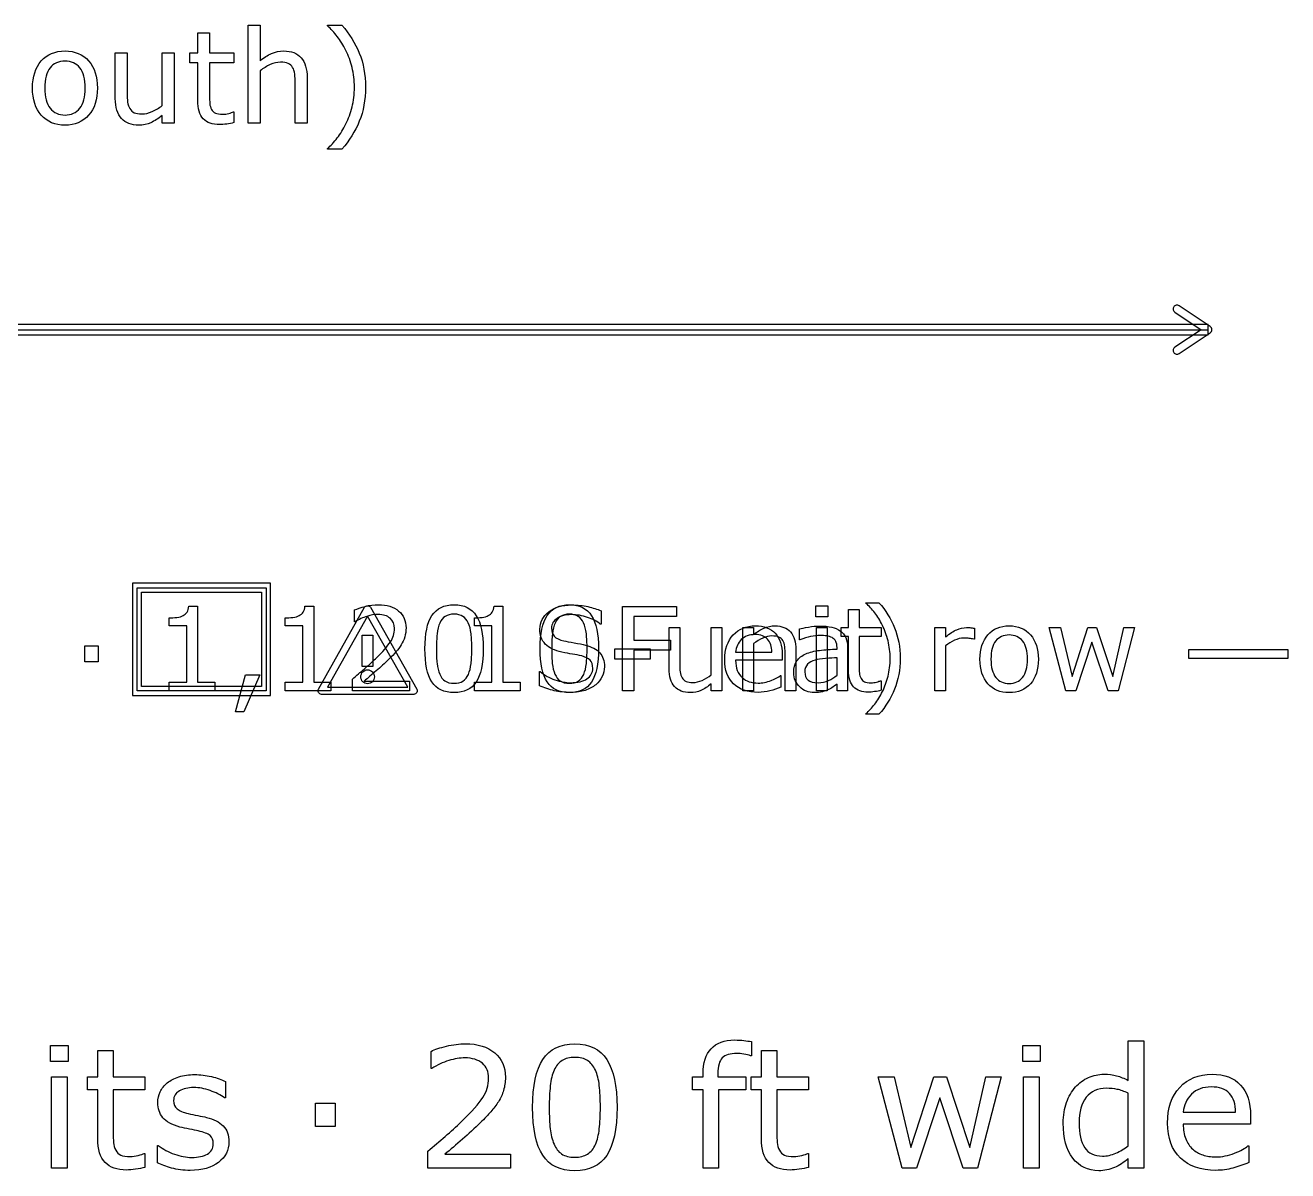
# Model space of a CAD drawing. Extents: x -13 to 750, y 12 to 2314.
# Drawn here: x 176.3 to 274.2, y 1170.7 to 1259.5 of the extents above; entities that cross this region are included whole.
import ezdxf

# ---------------------------------------------------------------- set-up
doc = ezdxf.new("R2010")
doc.units = 0
doc.layers.get('0').update_dxf_attribs({"linetype": 'CONTINUOUS'})

msp = doc.modelspace()

# ---------------------------------------------------------------- linework, layer by layer
at = {"color": 7}
for points in [[(194.53521, 1255.9618), (194.53521, 1251.89), (193.61724, 1251.89), (193.61724, 1259.4877), (194.53521, 1259.4877), (194.53521, 1256.7386)], [(199.75977, 1259.4385), (199.75977, 1259.4875), (200.87793, 1259.4875)], [(189.69629, 1253.6718), (189.69629, 1256.5722), (189.07617, 1256.5722), (189.07617, 1257.3437), (189.69629, 1257.3437), (189.69629, 1258.9111), (190.61426, 1258.9111), (190.61426, 1257.3437), (192.50879, 1257.3437), (192.50879, 1256.5722), (190.61426, 1256.5722), (190.61426, 1254.0869)], [(183.30957, 1253.8036), (183.30957, 1257.3436), (184.22754, 1257.3436), (184.22754, 1254.2381)], [(186.95219, 1253.2709), (186.95219, 1257.3432), (187.87016, 1257.3432), (187.87012, 1251.8895)], [(198.17778, 1255.43), (198.17773, 1251.8895)], [(198.17773, 1251.8895), (197.25977, 1251.8895), (197.25977, 1254.995)], [(202.69922, 1254.6828), (202.69922, 1254.6825)], [(187.87012, 1251.8895), (186.95215, 1251.8895), (186.95215, 1252.495)], [(192.45993, 1252.763), (192.50873, 1252.763), (192.50879, 1251.9385)], [(200.87793, 1249.8778), (199.75977, 1249.8778), (199.75977, 1249.9268)], [(265.43361, 1237.2396), (267.459, 1235.89), (265.43361, 1234.5404)], [(268.16602, 1236.14), (265.76562, 1237.7396)], [(44, 1235.89), (268, 1235.89)], [(265.76562, 1234.0404), (268.16602, 1235.64)], [(189.01028, 1214.4555), (189.69144, 1214.4555), (189.69144, 1208.5581), (191.02737, 1208.5581), (191.02737, 1207.89)], [(198.00589, 1214.4555), (198.68704, 1214.4555), (198.68704, 1208.5581), (200.02298, 1208.5581), (200.02298, 1207.89)], [(199.0659, 1208.035), (202.63426, 1214.3719)], [(203.09133, 1214.3719), (206.66848, 1208.035)], [(212.6626, 1214.4555), (213.34375, 1214.4555), (213.34375, 1208.5581), (214.67969, 1208.5581), (214.67969, 1207.89)], [(241.48978, 1214.684), (241.48978, 1214.728), (242.49612, 1214.728)], [(191.02737, 1207.89), (187.48538, 1207.89), (187.48538, 1208.558), (188.84769, 1208.558), (188.84769, 1212.9437), (187.48538, 1212.9437), (187.48538, 1213.5414)], [(200.02298, 1207.89), (196.48099, 1207.89), (196.48099, 1208.558), (197.84329, 1208.558), (197.84329, 1212.9437), (196.48099, 1212.9437), (196.48099, 1213.5414)], [(201.89505, 1213.2381), (201.85115, 1213.2381), (201.85115, 1214.161)], [(214.67969, 1207.89), (211.1377, 1207.89), (211.1377, 1208.558), (212.5, 1208.558), (212.5, 1212.9437), (211.1377, 1212.9437), (211.1377, 1213.5414)], [(220.95851, 1214.0951), (220.95851, 1213.0668), (220.89701, 1213.0668)], [(240.13725, 1209.4937), (240.13725, 1212.1041), (239.57914, 1212.1041), (239.57914, 1212.7984), (240.13725, 1212.7984), (240.13725, 1214.209), (240.96342, 1214.209), (240.96342, 1212.7984), (242.6685, 1212.7984), (242.6685, 1212.1041), (240.96342, 1212.1041), (240.96342, 1209.8672)], [(226.22412, 1209.6127), (226.22412, 1212.7987), (227.05029, 1212.7987), (227.05029, 1210.0038)], [(229.50248, 1209.1336), (229.50248, 1212.7986), (230.32865, 1212.7986), (230.32861, 1207.89)], [(232.78081, 1211.5547), (232.78081, 1207.89), (231.95464, 1207.89), (231.95464, 1212.7987), (232.78081, 1212.7987), (232.78081, 1212.2538)], [(236.37454, 1211.8539), (236.33064, 1211.8539), (236.33064, 1212.6932)], [(247.65634, 1211.3755), (247.65634, 1207.89), (246.83017, 1207.89), (246.83017, 1212.7987), (247.65634, 1212.7987), (247.65634, 1212.0736)], [(249.89316, 1212.7457), (249.89311, 1211.8979)], [(249.89311, 1211.8979), (249.84921, 1211.8979)], [(231.38235, 1210.8915), (234.19485, 1210.8915)], [(234.99901, 1210.7069), (234.99905, 1210.2587)], [(236.05908, 1207.89), (235.23291, 1207.89), (235.23291, 1210.6849)], [(236.05913, 1211.076), (236.05908, 1207.89)], [(239.24417, 1211.1335), (239.24417, 1211.2609)], [(239.24417, 1209.0985), (239.24417, 1210.4652)], [(240.06599, 1211.2208), (240.06595, 1207.89)], [(244.13528, 1210.4038), (244.13528, 1210.4037)], [(216.17728, 1208.2943), (216.17728, 1209.3841), (216.23878, 1209.3841)], [(234.99905, 1210.2587), (231.38235, 1210.2587)], [(206.11819, 1207.89), (201.68851, 1207.89), (201.68851, 1208.8085)], [(202.5982, 1208.6415), (206.11822, 1208.6415), (206.11819, 1207.89)], [(230.32861, 1207.89), (229.50244, 1207.89), (229.50244, 1208.4349)], [(234.85843, 1209.0897), (234.90233, 1209.0897), (234.90233, 1208.1888)], [(239.24417, 1209.0984), (239.24417, 1209.0985)], [(240.06595, 1207.89), (239.24417, 1207.89), (239.24417, 1208.4129)], [(242.62457, 1208.6763), (242.66857, 1208.6763), (242.6685, 1207.934)], [(206.43994, 1207.6175), (199.29443, 1207.6175)], [(242.49612, 1206.0795), (241.48978, 1206.0795), (241.48978, 1206.1235)], [(232.60983, 1180.7034), (232.60986, 1179.6117)], [(261.82175, 1177.6947), (261.82175, 1180.767), (263.01511, 1180.767), (263.01511, 1170.89)], [(181.95554, 1173.2065), (181.95554, 1176.977), (181.14938, 1176.977), (181.14938, 1177.9799), (181.95554, 1177.9799), (181.95554, 1180.0175), (183.1489, 1180.0175), (183.1489, 1177.9799), (185.61179, 1177.9799), (185.61179, 1176.977), (183.1489, 1176.977), (183.1489, 1173.746)], [(207.84131, 1178.6151), (207.77781, 1178.6151), (207.77781, 1179.9481)], [(232.60986, 1179.6117), (232.54636, 1179.6117)], [(233.39062, 1173.207), (233.39062, 1176.9775), (232.58447, 1176.9775), (232.58447, 1177.9804), (233.39062, 1177.9804), (233.39062, 1180.018), (234.58398, 1180.018), (234.58398, 1177.9804), (237.04687, 1177.9804), (237.04687, 1176.9775), (234.58398, 1176.9775), (234.58398, 1173.7465)], [(230.01364, 1178.221), (230.01364, 1177.9798), (232.1655, 1177.9798), (232.1655, 1176.9769), (230.05173, 1176.9769), (230.05173, 1170.89), (228.85837, 1170.89), (228.85837, 1176.9774), (228.05222, 1176.9774), (228.05222, 1177.9803), (228.85837, 1177.9803), (228.85837, 1178.2152)], [(191.83886, 1177.618), (191.83886, 1176.3421), (191.77536, 1176.3421)], [(261.82175, 1172.6356), (261.82175, 1176.7045)], [(266.07468, 1175.2254), (270.13718, 1175.2254)], [(271.2988, 1174.3114), (266.07468, 1174.3114)], [(271.29882, 1174.9588), (271.2988, 1174.3114)], [(186.57663, 1171.3148), (186.57663, 1172.6541), (186.64013, 1172.6541)], [(213.94141, 1170.89), (207.54297, 1170.89), (207.54297, 1172.2167)], [(261.82175, 1172.6351), (261.82175, 1172.6356)], [(271.09567, 1172.6229), (271.15917, 1172.6229), (271.15917, 1171.3216)], [(185.54832, 1172.0253), (185.61182, 1172.0253), (185.61179, 1170.953)], [(208.85691, 1171.9754), (213.94139, 1171.9754), (213.94141, 1170.89)], [(236.98341, 1172.0258), (237.04691, 1172.0258), (237.04687, 1170.9535)], [(263.01511, 1170.89), (261.82175, 1170.89), (261.82175, 1171.6327)]]:
    msp.add_lwpolyline(points, dxfattribs=at)
for points in [[(180.98047, 1254.6141)], [(181.92773, 1254.6141)], [(44, 1236.2904), (44, 1235.4896), (268, 1235.4896), (268, 1236.2904)], [(184.65039, 1216.2396), (184.65039, 1207.5404), (195.34961, 1207.5404), (195.34961, 1216.2396)], [(185, 1215.89), (195, 1215.89), (195, 1207.89), (185, 1207.89)], [(185.34961, 1215.5404), (194.65039, 1215.5404), (194.65039, 1208.2396), (185.34961, 1208.2396)], [(226.79886, 1213.66), (223.48978, 1213.66), (223.48978, 1211.8143), (226.33304, 1211.8143), (226.33304, 1211.0409), (223.48978, 1211.0409), (223.48978, 1207.89), (222.61966, 1207.89), (222.61966, 1214.4335), (226.79886, 1214.4335)], [(238.5376, 1213.6205), (237.60596, 1213.6205), (237.60596, 1214.4774), (238.5376, 1214.4774)], [(199.75146, 1208.18), (205.97412, 1208.18), (202.86279, 1213.6908)], [(238.4849, 1207.89), (237.65873, 1207.89), (237.65873, 1212.7987), (238.4849, 1212.7987)], [(262.30766, 1212.7988), (261.02885, 1207.8901), (260.2642, 1207.8901), (259.00297, 1211.6738), (257.75053, 1207.8901), (256.99027, 1207.8901), (255.69828, 1212.7988), (256.55961, 1212.7988), (257.46049, 1208.9975), (258.68656, 1212.7988), (259.36772, 1212.7988), (260.62455, 1208.9975), (261.47709, 1212.7988)], [(181.98782, 1210.1356), (180.93753, 1210.1356), (180.93753, 1211.3793), (181.98782, 1211.3793)], [(203.27148, 1209.7796), (202.4541, 1209.7796), (202.4541, 1212.2186), (203.27148, 1212.2186)], [(211.83108, 1211.1639)], [(220.76611, 1211.1639)], [(224.77393, 1210.3553), (222.03174, 1210.3553), (222.03174, 1211.1507), (224.77393, 1211.1507)], [(274.17729, 1210.4038), (266.52201, 1210.4038), (266.52201, 1211.1069), (274.17729, 1211.1069)], [(221.22221, 1209.7577)], [(254.00199, 1210.3422)], [(254.85453, 1210.3422)], [(194.51224, 1209.1424), (193.27298, 1206.264), (192.63138, 1206.264), (193.39603, 1209.1424)], [(203.39453, 1208.9798)], [(210.67531, 1209.1688)], [(219.61034, 1209.1688)], [(206.43994, 1207.6175)], [(179.64502, 1179.1673), (178.29932, 1179.1673), (178.29932, 1180.4051), (179.64502, 1180.4051)], [(254.979, 1179.1673), (253.6333, 1179.1673), (253.6333, 1180.4051), (254.979, 1180.4051)], [(179.56882, 1170.89), (178.37546, 1170.89), (178.37546, 1177.9803), (179.56882, 1177.9803)], [(251.97656, 1177.9803), (250.12939, 1170.89), (249.0249, 1170.89), (247.20312, 1176.3553), (245.39404, 1170.89), (244.2959, 1170.89), (242.42969, 1177.9803), (243.67383, 1177.9803), (244.9751, 1172.4896), (246.74609, 1177.9803), (247.72998, 1177.9803), (249.54541, 1172.4896), (250.77686, 1177.9803)], [(254.9028, 1170.89), (253.70944, 1170.89), (253.70944, 1177.9803), (254.9028, 1177.9803)], [(200.3447, 1174.1332), (198.82761, 1174.1332), (198.82761, 1175.9295), (200.3447, 1175.9295)], [(222.19336, 1175.619)], [(192.11813, 1172.9334)], [(220.52388, 1172.7372)]]:
    msp.add_lwpolyline(points, close=True, dxfattribs=at)
for points in [[(200.51172, 1258.6133), (200.274087, 1258.925833), (200.023437, 1259.2009), (199.75977, 1259.4385)], [(200.87793, 1259.4875), (201.454103, 1258.826633), (201.901693, 1258.1056), (202.2207, 1257.3244)], [(201.18066, 1257.5293), (200.975587, 1257.942767), (200.752607, 1258.3041), (200.51172, 1258.6133)], [(177.57227, 1256.7186), (178.027997, 1257.2362), (178.641603, 1257.495), (179.41309, 1257.495)], [(179.41309, 1257.495), (180.178063, 1257.495), (180.788413, 1257.2362), (181.24414, 1256.7186)], [(195.42388, 1257.2953), (195.729867, 1257.428767), (196.043993, 1257.4955), (196.36626, 1257.4955)], [(196.36626, 1257.4955), (196.955453, 1257.4955), (197.404673, 1257.318067), (197.71392, 1256.9632)], [(201.65918, 1256.2061), (201.53874, 1256.6879), (201.379233, 1257.128967), (201.18066, 1257.5293)], [(202.2207, 1257.3244), (202.539713, 1256.543133), (202.69922, 1255.6626), (202.69922, 1254.6828)], [(176.89355, 1254.6141), (176.89355, 1255.502767), (177.11979, 1256.204267), (177.57227, 1256.7186)], [(179.41309, 1256.704), (178.915043, 1256.704), (178.527673, 1256.531467), (178.25098, 1256.1864)], [(180.56543, 1256.1864), (180.288737, 1256.531467), (179.904623, 1256.704), (179.41309, 1256.704)], [(181.24414, 1256.7186), (181.699867, 1256.204267), (181.92773, 1255.502767), (181.92773, 1254.6141)], [(194.53521, 1256.7386), (194.821663, 1256.976267), (195.117887, 1257.161833), (195.42388, 1257.2953)], [(195.32134, 1256.4354), (195.0479, 1256.311733), (194.785857, 1256.153867), (194.53521, 1255.9618)], [(196.10747, 1256.6209), (195.856823, 1256.6209), (195.59478, 1256.559067), (195.32134, 1256.4354)], [(196.70317, 1256.5184), (196.550177, 1256.586733), (196.35161, 1256.6209), (196.10747, 1256.6209)], [(197.05474, 1256.2157), (196.97336, 1256.352367), (196.85617, 1256.453267), (196.70317, 1256.5184)], [(197.71392, 1256.9632), (198.02316, 1256.6084), (198.17778, 1256.097333), (198.17778, 1255.43)], [(178.25098, 1256.1864), (177.97754, 1255.8446), (177.84082, 1255.3205), (177.84082, 1254.6141)], [(180.98047, 1254.6141), (180.98047, 1255.3205), (180.842123, 1255.8446), (180.56543, 1256.1864)], [(197.21587, 1255.6981), (197.186603, 1255.919433), (197.132893, 1256.091967), (197.05474, 1256.2157)], [(197.25977, 1254.995), (197.25977, 1255.2456), (197.245137, 1255.479967), (197.21587, 1255.6981)], [(201.83984, 1254.6827), (201.83984, 1255.2165), (201.77962, 1255.7243), (201.65918, 1256.2061)], [(177.57227, 1252.5096), (177.11979, 1253.023933), (176.89355, 1253.725433), (176.89355, 1254.6141)], [(177.84082, 1254.6141), (177.84082, 1253.9305), (177.979167, 1253.4113), (178.25586, 1253.0565)], [(180.56055, 1253.0516), (180.840497, 1253.4032), (180.98047, 1253.924033), (180.98047, 1254.6141)], [(181.92773, 1254.6141), (181.92773, 1253.725433), (181.699867, 1253.023933), (181.24414, 1252.5096)], [(201.65918, 1253.1543), (201.77962, 1253.616567), (201.83984, 1254.126033), (201.83984, 1254.6827)], [(202.69922, 1254.6825), (202.69922, 1253.702633), (202.539713, 1252.8221), (202.2207, 1252.0409)], [(183.78809, 1252.2606), (183.469077, 1252.612133), (183.30957, 1253.126467), (183.30957, 1253.8036)], [(184.22754, 1254.2381), (184.22754, 1253.961433), (184.240573, 1253.7238), (184.26664, 1253.5252)], [(184.26664, 1253.5252), (184.292707, 1253.329933), (184.348047, 1253.1623), (184.43266, 1253.0223)], [(190.13086, 1252.2314), (189.841147, 1252.530867), (189.69629, 1253.011), (189.69629, 1253.6718)], [(190.61426, 1254.0869), (190.61426, 1253.800433), (190.62076, 1253.5758), (190.63376, 1253.413)], [(190.63376, 1253.413), (190.64676, 1253.253533), (190.692333, 1253.1038), (190.77048, 1252.9638)], [(179.41309, 1251.7381), (178.641603, 1251.7381), (178.027997, 1251.995267), (177.57227, 1252.5096)], [(178.25586, 1253.0565), (178.532553, 1252.7049), (178.918297, 1252.5291), (179.41309, 1252.5291)], [(179.41309, 1252.5291), (179.90137, 1252.5291), (180.283857, 1252.703267), (180.56055, 1253.0516)], [(181.24414, 1252.5096), (180.788413, 1251.995267), (180.178063, 1251.7381), (179.41309, 1251.7381)], [(184.43266, 1253.0223), (184.520547, 1252.8791), (184.634477, 1252.774933), (184.77445, 1252.7098)], [(184.77445, 1252.7098), (184.914423, 1252.644467), (185.117877, 1252.6118), (185.38481, 1252.6118)], [(185.38481, 1252.6118), (185.622437, 1252.6118), (185.881223, 1252.673633), (186.16117, 1252.7973)], [(186.95215, 1252.495), (186.642903, 1252.250867), (186.34668, 1252.063667), (186.06348, 1251.9334)], [(186.16117, 1252.7973), (186.444377, 1252.920967), (186.70805, 1253.078833), (186.95219, 1253.2709)], [(190.77048, 1252.9638), (190.842093, 1252.8336), (190.93975, 1252.737567), (191.06345, 1252.6757)], [(191.06345, 1252.6757), (191.190403, 1252.617033), (191.38246, 1252.5877), (191.63962, 1252.5877)], [(191.63962, 1252.5877), (191.78936, 1252.5877), (191.94561, 1252.6087), (192.10837, 1252.6507)], [(192.10837, 1252.6507), (192.27113, 1252.696033), (192.388317, 1252.733467), (192.45993, 1252.763)], [(201.18066, 1251.836), (201.382487, 1252.252667), (201.541993, 1252.6921), (201.65918, 1253.1543)], [(185.12598, 1251.7381), (184.55306, 1251.7381), (184.107097, 1251.912267), (183.78809, 1252.2606)], [(186.06348, 1251.9334), (185.780273, 1251.8032), (185.467773, 1251.7381), (185.12598, 1251.7381)], [(191.40039, 1251.7822), (190.84375, 1251.7822), (190.420573, 1251.931933), (190.13086, 1252.2314)], [(191.94238, 1251.8262), (191.74056, 1251.796867), (191.559897, 1251.7822), (191.40039, 1251.7822)], [(192.50879, 1251.9385), (192.336263, 1251.893167), (192.14746, 1251.855733), (191.94238, 1251.8262)], [(200.51172, 1250.752), (200.765627, 1251.074267), (200.988607, 1251.4356), (201.18066, 1251.836)], [(202.2207, 1252.0409), (201.901693, 1251.259633), (201.454103, 1250.5386), (200.87793, 1249.8778)], [(199.75977, 1249.9268), (200.010417, 1250.1514), (200.261067, 1250.426467), (200.51172, 1250.752)], [(265.54021, 1237.783799), (265.462185, 1237.768045), (265.39362, 1237.721927), (265.34961, 1237.6556)], [(265.76562, 1237.7396), (265.699322, 1237.783654), (265.618235, 1237.799554), (265.54021, 1237.783799)], [(265.34961, 1237.6556), (265.305559, 1237.589303), (265.289661, 1237.508218), (265.305416, 1237.430195)], [(265.305416, 1237.430195), (265.32117, 1237.352173), (265.367286, 1237.28361), (265.43361, 1237.2396)], [(268.300164, 1235.89), (268.300164, 1235.990546), (268.2498, 1236.084408), (268.16602, 1236.14)], [(268.16602, 1235.64), (268.2498, 1235.695592), (268.300164, 1235.789454), (268.300164, 1235.89)], [(265.305416, 1234.349805), (265.289661, 1234.271782), (265.305559, 1234.190697), (265.34961, 1234.1244)], [(265.43361, 1234.5404), (265.367286, 1234.49639), (265.32117, 1234.427827), (265.305416, 1234.349805)], [(265.34961, 1234.1244), (265.39362, 1234.058073), (265.462185, 1234.011955), (265.54021, 1233.996201)], [(265.54021, 1233.996201), (265.618235, 1233.980446), (265.699322, 1233.996346), (265.76562, 1234.0404)], [(188.87405, 1213.9985), (188.953157, 1214.112767), (188.998567, 1214.2651), (189.01028, 1214.4555)], [(197.86966, 1213.9985), (197.94876, 1214.112767), (197.99417, 1214.2651), (198.00589, 1214.4555)], [(201.85115, 1214.161), (202.059163, 1214.263533), (202.33602, 1214.357267), (202.68172, 1214.4422)], [(202.63426, 1214.3719), (202.657727, 1214.413233), (202.68996, 1214.4439), (202.73096, 1214.4639)], [(202.68172, 1214.4422), (203.030353, 1214.5272), (203.367267, 1214.5697), (203.69246, 1214.5697)], [(202.73096, 1214.4639), (202.77196, 1214.484567), (202.815903, 1214.4949), (202.86279, 1214.4949)], [(202.86279, 1214.4949), (202.909657, 1214.4949), (202.953603, 1214.484567), (202.99463, 1214.4639)], [(202.99463, 1214.4639), (203.03563, 1214.443233), (203.067863, 1214.412567), (203.09133, 1214.3719)], [(203.69246, 1214.5697), (204.36336, 1214.5697), (204.88924, 1214.4071), (205.2701, 1214.0819)], [(207.85403, 1213.7303), (208.220243, 1214.286967), (208.791533, 1214.5653), (209.5679, 1214.5653)], [(209.5679, 1214.5653), (210.35306, 1214.5653), (210.925813, 1214.282567), (211.28616, 1213.7171)], [(212.52637, 1213.9985), (212.60547, 1214.112767), (212.65088, 1214.2651), (212.6626, 1214.4555)], [(216.78906, 1213.7303), (217.155273, 1214.286967), (217.726563, 1214.5653), (218.50293, 1214.5653)], [(216.91114, 1214.0248), (217.374033, 1214.376333), (217.961437, 1214.5521), (218.67335, 1214.5521)], [(218.50293, 1214.5653), (219.288083, 1214.5653), (219.860837, 1214.282567), (220.22119, 1213.7171)], [(218.67335, 1214.5521), (219.13331, 1214.5521), (219.555183, 1214.508167), (219.93897, 1214.4203)], [(219.93897, 1214.4203), (220.322763, 1214.332367), (220.66261, 1214.223967), (220.95851, 1214.0951)], [(242.16653, 1213.9414), (241.952663, 1214.2226), (241.72708, 1214.470133), (241.48978, 1214.684)], [(242.49612, 1214.728), (243.01468, 1214.133267), (243.417513, 1213.484333), (243.70462, 1212.7812)], [(187.48538, 1213.5414), (187.669953, 1213.5414), (187.867707, 1213.556067), (188.07864, 1213.5854)], [(188.07864, 1213.5854), (188.28958, 1213.6174), (188.44925, 1213.6628), (188.55765, 1213.7216)], [(188.55765, 1213.7216), (188.692417, 1213.794867), (188.797883, 1213.887167), (188.87405, 1213.9985)], [(196.48099, 1213.5414), (196.665557, 1213.5414), (196.86331, 1213.556067), (197.07425, 1213.5854)], [(197.07425, 1213.5854), (197.285183, 1213.6174), (197.44485, 1213.6628), (197.55325, 1213.7216)], [(197.55325, 1213.7216), (197.688017, 1213.794867), (197.793487, 1213.887167), (197.86966, 1213.9985)], [(202.80472, 1213.6688), (202.494173, 1213.575067), (202.19095, 1213.4315), (201.89505, 1213.2381)], [(203.67044, 1213.8094), (203.40384, 1213.8094), (203.115267, 1213.762533), (202.80472, 1213.6688)], [(204.60648, 1213.5194), (204.38382, 1213.712733), (204.071807, 1213.8094), (203.67044, 1213.8094)], [(204.94485, 1212.724), (204.94485, 1213.0638), (204.83206, 1213.328933), (204.60648, 1213.5194)], [(205.2701, 1214.0819), (205.65096, 1213.759633), (205.84139, 1213.321633), (205.84139, 1212.7679)], [(207.30472, 1211.1551), (207.30472, 1212.318233), (207.487823, 1213.176633), (207.85403, 1213.7303)], [(208.88235, 1213.6688), (208.703643, 1213.554533), (208.561553, 1213.3817), (208.45608, 1213.1503)], [(209.5679, 1213.8402), (209.292513, 1213.8402), (209.063997, 1213.783067), (208.88235, 1213.6688)], [(210.24905, 1213.6688), (210.07327, 1213.783067), (209.84622, 1213.8402), (209.5679, 1213.8402)], [(210.67093, 1213.159), (210.56839, 1213.3846), (210.427763, 1213.554533), (210.24905, 1213.6688)], [(211.1377, 1213.5414), (211.322267, 1213.5414), (211.52002, 1213.556067), (211.73096, 1213.5854)], [(211.28616, 1213.7171), (211.64944, 1213.154633), (211.83108, 1212.303567), (211.83108, 1211.1639)], [(211.73096, 1213.5854), (211.941893, 1213.6174), (212.10156, 1213.6628), (212.20996, 1213.7216)], [(212.20996, 1213.7216), (212.344727, 1213.794867), (212.450197, 1213.887167), (212.52637, 1213.9985)], [(216.21681, 1212.68), (216.21681, 1213.227867), (216.448253, 1213.676133), (216.91114, 1214.0248)], [(216.23975, 1211.1551), (216.23975, 1212.318233), (216.422853, 1213.176633), (216.78906, 1213.7303)], [(217.54399, 1213.5106), (217.262737, 1213.317267), (217.12211, 1213.068233), (217.12211, 1212.7635)], [(217.81738, 1213.6688), (217.638673, 1213.554533), (217.496583, 1213.3817), (217.39111, 1213.1503)], [(218.66899, 1213.8006), (218.203163, 1213.8006), (217.828163, 1213.703933), (217.54399, 1213.5106)], [(218.50293, 1213.8402), (218.227537, 1213.8402), (217.99902, 1213.783067), (217.81738, 1213.6688)], [(219.18408, 1213.6688), (219.0083, 1213.783067), (218.78125, 1213.8402), (218.50293, 1213.8402)], [(219.91264, 1213.5897), (219.50834, 1213.7303), (219.09379, 1213.8006), (218.66899, 1213.8006)], [(219.60596, 1213.159), (219.50342, 1213.3846), (219.362793, 1213.554533), (219.18408, 1213.6688)], [(220.89701, 1213.0668), (220.64799, 1213.277733), (220.319867, 1213.452033), (219.91264, 1213.5897)], [(220.22119, 1213.7171), (220.58447, 1213.154633), (220.76611, 1212.303567), (220.76611, 1211.1639)], [(242.76858, 1212.9658), (242.584013, 1213.337867), (242.38333, 1213.663067), (242.16653, 1213.9414)], [(204.63284, 1211.6825), (204.840847, 1212.004767), (204.94485, 1212.351933), (204.94485, 1212.724)], [(205.84139, 1212.7679), (205.84139, 1212.5189), (205.809157, 1212.286), (205.74469, 1212.0692)], [(208.45608, 1213.1503), (208.356473, 1212.9335), (208.287627, 1212.650767), (208.24954, 1212.3021)], [(210.88187, 1212.3241), (210.846737, 1212.652233), (210.776423, 1212.930533), (210.67093, 1213.159)], [(210.93897, 1211.1639), (210.93897, 1211.609233), (210.919937, 1211.995967), (210.88187, 1212.3241)], [(216.63429, 1211.5155), (216.35597, 1211.8143), (216.21681, 1212.202467), (216.21681, 1212.68)], [(217.12211, 1212.7635), (217.12211, 1212.491033), (217.192423, 1212.277167), (217.33305, 1212.1219)], [(217.39111, 1213.1503), (217.291503, 1212.9335), (217.222657, 1212.650767), (217.18457, 1212.3021)], [(219.81689, 1212.3241), (219.781757, 1212.652233), (219.711447, 1212.930533), (219.60596, 1213.159)], [(219.87399, 1211.1639), (219.87399, 1211.609233), (219.854957, 1211.995967), (219.81689, 1212.3241)], [(231.19774, 1212.2274), (231.637193, 1212.699067), (232.214343, 1212.9349), (232.92919, 1212.9349)], [(232.78081, 1212.2538), (233.038623, 1212.467667), (233.305227, 1212.634633), (233.58062, 1212.7547)], [(232.92919, 1212.9349), (233.591297, 1212.9349), (234.101063, 1212.741533), (234.45849, 1212.3548)], [(233.58062, 1212.7547), (233.856007, 1212.874833), (234.13872, 1212.9349), (234.42876, 1212.9349)], [(234.42876, 1212.9349), (234.959033, 1212.9349), (235.36333, 1212.775233), (235.64165, 1212.4559)], [(234.45849, 1212.3548), (234.818837, 1211.968133), (234.99901, 1211.418833), (234.99901, 1210.7069)], [(235.64165, 1212.4559), (235.91997, 1212.136567), (236.05913, 1211.6766), (236.05913, 1211.076)], [(236.33064, 1212.6932), (236.491773, 1212.7372), (236.724683, 1212.785533), (237.02937, 1212.8382)], [(237.02937, 1212.8382), (237.334057, 1212.890867), (237.63435, 1212.9172), (237.93025, 1212.9172)], [(237.93025, 1212.9172), (238.27595, 1212.9172), (238.57624, 1212.887867), (238.83112, 1212.8292)], [(238.83112, 1212.8292), (239.088933, 1212.773867), (239.31159, 1212.677167), (239.49909, 1212.5391)], [(239.49909, 1212.5391), (239.683663, 1212.404367), (239.82429, 1212.230067), (239.92097, 1212.0162)], [(243.19925, 1211.7749), (243.09085, 1212.2085), (242.947293, 1212.605467), (242.76858, 1212.9658)], [(243.70462, 1212.7812), (243.991727, 1212.078067), (244.13528, 1211.2856), (244.13528, 1210.4038)], [(247.65634, 1212.0736), (247.984467, 1212.337267), (248.27304, 1212.5233), (248.52206, 1212.6317)], [(248.52206, 1212.6317), (248.774013, 1212.743033), (249.030363, 1212.7987), (249.29111, 1212.7987)], [(249.29111, 1212.7987), (249.434663, 1212.7987), (249.538667, 1212.794367), (249.60312, 1212.7857)], [(249.60312, 1212.7857), (249.667587, 1212.779033), (249.764267, 1212.7657), (249.89316, 1212.7457)], [(250.93461, 1212.2363), (251.344763, 1212.7021), (251.89701, 1212.935), (252.59135, 1212.935)], [(252.59135, 1212.935), (253.279823, 1212.935), (253.82914, 1212.7021), (254.2393, 1212.2363)], [(203.47708, 1210.3861), (204.03958, 1210.931033), (204.424833, 1211.363167), (204.63284, 1211.6825)], [(205.46783, 1211.4584), (205.353577, 1211.276733), (205.218813, 1211.098), (205.06354, 1210.9222)], [(205.74469, 1212.0692), (205.683157, 1211.855333), (205.59087, 1211.651733), (205.46783, 1211.4584)], [(208.24954, 1212.3021), (208.214407, 1211.9535), (208.19684, 1211.571167), (208.19684, 1211.1551)], [(217.92628, 1210.8871), (217.3462, 1211.0101), (216.915537, 1211.219567), (216.63429, 1211.5155)], [(217.18457, 1212.3021), (217.149437, 1211.9535), (217.13187, 1211.571167), (217.13187, 1211.1551)], [(217.33305, 1212.1219), (217.473677, 1211.966633), (217.721233, 1211.848), (218.07572, 1211.766)], [(218.07572, 1211.766), (218.26322, 1211.724667), (218.529823, 1211.674867), (218.87553, 1211.6166)], [(218.87553, 1211.6166), (219.22123, 1211.557933), (219.514197, 1211.497867), (219.75443, 1211.4364)], [(219.75443, 1211.4364), (220.240763, 1211.307467), (220.606977, 1211.112633), (220.85307, 1210.8519)], [(230.54296, 1210.3158), (230.54296, 1211.118533), (230.76122, 1211.755733), (231.19774, 1212.2274)], [(231.8262, 1211.8627), (231.56546, 1211.6019), (231.41751, 1211.278167), (231.38235, 1210.8915)], [(232.88528, 1212.2538), (232.4429, 1212.2538), (232.089873, 1212.123433), (231.8262, 1211.8627)], [(233.48833, 1211.981), (233.242237, 1211.869667), (233.006397, 1211.727567), (232.78081, 1211.5547)], [(233.86526, 1211.8978), (233.651393, 1212.135133), (233.324733, 1212.2538), (232.88528, 1212.2538)], [(234.19585, 1212.148), (233.970263, 1212.148), (233.734423, 1212.092333), (233.48833, 1211.981)], [(234.19485, 1210.8915), (234.192183, 1211.3251), (234.08232, 1211.660533), (233.86526, 1211.8978)], [(234.73198, 1212.056), (234.594287, 1212.117333), (234.415577, 1212.148), (234.19585, 1212.148)], [(235.04839, 1211.7836), (234.97515, 1211.9066), (234.86968, 1211.9974), (234.73198, 1212.056)], [(235.19341, 1211.3177), (235.16701, 1211.516967), (235.11867, 1211.672267), (235.04839, 1211.7836)], [(237.20071, 1212.1), (236.93411, 1212.044667), (236.65872, 1211.962633), (236.37454, 1211.8539)], [(237.92581, 1212.188), (237.709017, 1212.188), (237.467317, 1212.158667), (237.20071, 1212.1)], [(238.43997, 1212.153), (238.27591, 1212.176333), (238.104523, 1212.188), (237.92581, 1212.188)], [(238.86185, 1212.0168), (238.744663, 1212.084133), (238.604037, 1212.129533), (238.43997, 1212.153)], [(239.1431, 1211.7267), (239.078633, 1211.849767), (238.984883, 1211.946467), (238.86185, 1212.0168)], [(239.24417, 1211.2609), (239.24417, 1211.448433), (239.21048, 1211.6037), (239.1431, 1211.7267)], [(239.92097, 1212.0162), (240.01765, 1211.802333), (240.06599, 1211.5372), (240.06599, 1211.2208)], [(243.36185, 1210.4038), (243.36185, 1210.884267), (243.30765, 1211.3413), (243.19925, 1211.7749)], [(248.34189, 1211.8105), (248.104583, 1211.699167), (247.876067, 1211.554167), (247.65634, 1211.3755)], [(249.08017, 1211.9819), (248.825283, 1211.9819), (248.57919, 1211.924767), (248.34189, 1211.8105)], [(249.48886, 1211.9599), (249.3746, 1211.974567), (249.23837, 1211.9819), (249.08017, 1211.9819)], [(249.84921, 1211.8979), (249.726163, 1211.927233), (249.606047, 1211.9479), (249.48886, 1211.9599)], [(250.32377, 1210.3422), (250.32377, 1211.142067), (250.527383, 1211.773433), (250.93461, 1212.2363)], [(251.54545, 1211.7573), (251.299357, 1211.4497), (251.17631, 1210.978), (251.17631, 1210.3422)], [(252.59135, 1212.2231), (252.14311, 1212.2231), (251.794477, 1212.067833), (251.54545, 1211.7573)], [(253.62846, 1211.7573), (253.379433, 1212.067833), (253.03373, 1212.2231), (252.59135, 1212.2231)], [(254.00199, 1210.3422), (254.00199, 1210.978), (253.87748, 1211.4497), (253.62846, 1211.7573)], [(254.2393, 1212.2363), (254.649453, 1211.773433), (254.85453, 1211.142067), (254.85453, 1210.3422)], [(202.61136, 1209.5995), (202.921907, 1209.863167), (203.21048, 1210.125367), (203.47708, 1210.3861)], [(205.06354, 1210.9222), (204.911193, 1210.746467), (204.725157, 1210.551667), (204.50543, 1210.3378)], [(207.84524, 1208.5887), (207.484893, 1209.145367), (207.30472, 1210.000833), (207.30472, 1211.1551)], [(208.19684, 1211.1551), (208.19684, 1210.6981), (208.21294, 1210.3158), (208.24514, 1210.0082)], [(210.88187, 1210.0038), (210.919937, 1210.326067), (210.93897, 1210.712767), (210.93897, 1211.1639)], [(211.83108, 1211.1639), (211.83108, 1209.9891), (211.64651, 1209.1263), (211.27737, 1208.5755)], [(216.78027, 1208.5887), (216.419923, 1209.145367), (216.23975, 1210.000833), (216.23975, 1211.1551)], [(217.13187, 1211.1551), (217.13187, 1210.6981), (217.14797, 1210.3158), (217.18017, 1210.0082)], [(218.73927, 1210.7421), (218.484383, 1210.7801), (218.213387, 1210.828433), (217.92628, 1210.8871)], [(219.45558, 1210.597), (219.235853, 1210.655667), (218.997083, 1210.704033), (218.73927, 1210.7421)], [(220.10157, 1210.2762), (219.960943, 1210.413933), (219.745613, 1210.520867), (219.45558, 1210.597)], [(219.81689, 1210.0038), (219.854957, 1210.326067), (219.87399, 1210.712767), (219.87399, 1211.1639)], [(220.76611, 1211.1639), (220.76611, 1209.9891), (220.58154, 1209.1263), (220.2124, 1208.5755)], [(220.85307, 1210.8519), (221.099163, 1210.591167), (221.22221, 1210.226433), (221.22221, 1209.7577)], [(235.23291, 1210.6849), (235.23291, 1210.9105), (235.219743, 1211.121433), (235.19341, 1211.3177)], [(236.13284, 1210.215), (236.293973, 1210.446467), (236.52249, 1210.6281), (236.81839, 1210.7599)], [(236.81839, 1210.7599), (237.117217, 1210.891767), (237.476103, 1210.981133), (237.89505, 1211.028)], [(238.35208, 1210.3992), (238.01224, 1210.369867), (237.74271, 1210.327367), (237.54349, 1210.2717)], [(237.89505, 1211.028), (238.313997, 1211.074667), (238.763703, 1211.109833), (239.24417, 1211.1335)], [(239.24417, 1210.4652), (238.992217, 1210.450533), (238.694853, 1210.428533), (238.35208, 1210.3992)], [(243.19925, 1209.0283), (243.30765, 1209.4443), (243.36185, 1209.9028), (243.36185, 1210.4038)], [(244.13528, 1210.4037), (244.13528, 1209.521833), (243.991727, 1208.729333), (243.70462, 1208.0262)], [(201.68851, 1208.8085), (201.996123, 1209.072167), (202.30374, 1209.335833), (202.61136, 1209.5995)], [(202.4893, 1209.3622), (202.536167, 1209.4122), (202.59183, 1209.451733), (202.65629, 1209.4808)], [(203.53424, 1209.4413), (203.200253, 1209.154167), (202.88824, 1208.887567), (202.5982, 1208.6415)], [(202.65629, 1209.4808), (202.720757, 1209.510133), (202.789603, 1209.5248), (202.86283, 1209.5248)], [(202.86283, 1209.5248), (202.936077, 1209.5248), (203.004927, 1209.510133), (203.06938, 1209.4808)], [(203.06938, 1209.4808), (203.133847, 1209.451467), (203.18951, 1209.411933), (203.23637, 1209.3622)], [(204.50543, 1210.3378), (204.191957, 1210.030133), (203.868227, 1209.7313), (203.53424, 1209.4413)], [(208.24514, 1210.0082), (208.27734, 1209.700533), (208.346187, 1209.425133), (208.45168, 1209.182)], [(210.67532, 1209.1688), (210.77786, 1209.406133), (210.84671, 1209.684467), (210.88187, 1210.0038)], [(216.23878, 1209.3841), (216.569833, 1209.108767), (216.952157, 1208.896367), (217.38575, 1208.7469)], [(217.18017, 1210.0082), (217.21237, 1209.700533), (217.281217, 1209.425133), (217.38671, 1209.182)], [(219.61035, 1209.1688), (219.71289, 1209.406133), (219.781737, 1209.684467), (219.81689, 1210.0038)], [(219.86427, 1208.826), (220.166023, 1209.0282), (220.3169, 1209.297733), (220.3169, 1209.6346)], [(220.3169, 1209.6346), (220.3169, 1209.924667), (220.245123, 1210.138533), (220.10157, 1210.2762)], [(221.2222, 1209.7577), (221.2222, 1209.502833), (221.16214, 1209.250867), (221.04202, 1209.0018)], [(226.65479, 1208.224), (226.367677, 1208.5404), (226.22412, 1209.0033), (226.22412, 1209.6127)], [(227.05029, 1210.0038), (227.05029, 1209.754733), (227.062023, 1209.540867), (227.08549, 1209.3622)], [(231.22851, 1208.4349), (230.771477, 1208.8773), (230.54296, 1209.504267), (230.54296, 1210.3158)], [(231.38235, 1210.2587), (231.38235, 1209.9569), (231.42776, 1209.6932), (231.51858, 1209.4676)], [(231.51858, 1209.4676), (231.609407, 1209.245), (231.73392, 1209.0619), (231.89212, 1208.9183)], [(235.89554, 1209.3141), (235.89554, 1209.686167), (235.97464, 1209.986467), (236.13284, 1210.215)], [(236.9678, 1209.9553), (236.82132, 1209.8147), (236.74808, 1209.6199), (236.74808, 1209.3709)], [(237.54349, 1210.2717), (237.306183, 1210.204367), (237.114287, 1210.0989), (236.9678, 1209.9553)], [(240.52836, 1208.1973), (240.26762, 1208.466833), (240.13725, 1208.898967), (240.13725, 1209.4937)], [(240.96342, 1209.8672), (240.96342, 1209.6094), (240.969287, 1209.407267), (240.98102, 1209.2608)], [(250.93461, 1208.4482), (250.527383, 1208.911067), (250.32377, 1209.5424), (250.32377, 1210.3422)], [(251.17631, 1210.3422), (251.17631, 1209.727), (251.30082, 1209.259733), (251.54984, 1208.9404)], [(253.62406, 1208.936), (253.876013, 1209.2524), (254.00199, 1209.721133), (254.00199, 1210.3422)], [(254.85453, 1210.3422), (254.85453, 1209.5424), (254.649453, 1208.911067), (254.2393, 1208.4482)], [(202.33993, 1208.9798), (202.33993, 1209.053067), (202.353097, 1209.1234), (202.37943, 1209.1908)], [(202.37943, 1208.7689), (202.353097, 1208.833567), (202.33993, 1208.903867), (202.33993, 1208.9798)], [(202.37943, 1209.1908), (202.40583, 1209.2582), (202.442453, 1209.315333), (202.4893, 1209.3622)], [(202.4893, 1208.5975), (202.442433, 1208.6475), (202.40581, 1208.704633), (202.37943, 1208.7689)], [(202.65629, 1208.4833), (202.591823, 1208.512633), (202.53616, 1208.5507), (202.4893, 1208.5975)], [(202.86283, 1208.4433), (202.78959, 1208.4433), (202.720743, 1208.456633), (202.65629, 1208.4833)], [(203.06938, 1208.4833), (203.004913, 1208.456633), (202.936063, 1208.4433), (202.86283, 1208.4433)], [(203.23637, 1208.5975), (203.189503, 1208.550833), (203.13384, 1208.512767), (203.06938, 1208.4833)], [(203.23637, 1209.3622), (203.28617, 1209.315533), (203.324257, 1209.2584), (203.35063, 1209.1908)], [(203.35063, 1208.7689), (203.32423, 1208.704233), (203.286143, 1208.6471), (203.23637, 1208.5975)], [(203.35063, 1209.1908), (203.379897, 1209.1234), (203.39453, 1209.053067), (203.39453, 1208.9798)], [(203.39453, 1208.9798), (203.39453, 1208.903667), (203.379897, 1208.833367), (203.35063, 1208.7689)], [(209.5679, 1207.7538), (208.782747, 1207.7538), (208.208527, 1208.0321), (207.84524, 1208.5887)], [(208.45168, 1209.182), (208.54836, 1208.953467), (208.68459, 1208.779133), (208.86037, 1208.659)], [(208.86037, 1208.659), (209.039083, 1208.538933), (209.274923, 1208.4789), (209.56789, 1208.4789)], [(209.56789, 1208.4789), (209.843283, 1208.4789), (210.0718, 1208.536033), (210.25344, 1208.6503)], [(211.27737, 1208.5755), (210.911163, 1208.0277), (210.34134, 1207.7538), (209.5679, 1207.7538)], [(210.25344, 1208.6503), (210.43508, 1208.7645), (210.575703, 1208.937333), (210.67531, 1209.1688)], [(218.50293, 1207.7538), (217.717777, 1207.7538), (217.143557, 1208.0321), (216.78027, 1208.5887)], [(217.38575, 1208.7469), (217.819343, 1208.5975), (218.22657, 1208.5228), (218.60743, 1208.5228)], [(217.38671, 1209.182), (217.48339, 1208.953467), (217.61962, 1208.779133), (217.7954, 1208.659)], [(217.7954, 1208.659), (217.974113, 1208.538933), (218.209953, 1208.4789), (218.50292, 1208.4789)], [(218.50292, 1208.4789), (218.778313, 1208.4789), (219.00683, 1208.536033), (219.18847, 1208.6503)], [(220.2124, 1208.5755), (219.846193, 1208.0277), (219.27637, 1207.7538), (218.50293, 1207.7538)], [(218.60743, 1208.5228), (219.146497, 1208.5228), (219.565443, 1208.623867), (219.86427, 1208.826)], [(219.18847, 1208.6503), (219.37011, 1208.7645), (219.510733, 1208.937333), (219.61034, 1209.1688)], [(221.04202, 1209.0018), (220.924833, 1208.7528), (220.759307, 1208.541867), (220.54544, 1208.369)], [(227.08549, 1209.3622), (227.108957, 1209.1864), (227.15876, 1209.0355), (227.2349, 1208.9095)], [(227.2349, 1208.9095), (227.314007, 1208.780633), (227.416547, 1208.6869), (227.54252, 1208.6283)], [(227.54252, 1208.6283), (227.6685, 1208.569633), (227.851607, 1208.5403), (228.09184, 1208.5403)], [(228.09184, 1208.5403), (228.305707, 1208.5403), (228.538617, 1208.595967), (228.79057, 1208.7073)], [(229.50244, 1208.4349), (229.22412, 1208.215167), (228.95752, 1208.046733), (228.70264, 1207.9296)], [(228.79057, 1208.7073), (229.04545, 1208.818633), (229.282753, 1208.960733), (229.50248, 1209.1336)], [(233.13573, 1207.7757), (232.321277, 1207.7757), (231.685537, 1207.995433), (231.22851, 1208.4349)], [(231.89212, 1208.9183), (232.044467, 1208.7777), (232.224643, 1208.672233), (232.43265, 1208.6019)], [(232.43265, 1208.6019), (232.643583, 1208.531567), (232.875027, 1208.4964), (233.12698, 1208.4964)], [(233.12698, 1208.4964), (233.460967, 1208.4964), (233.796417, 1208.562333), (234.13333, 1208.6942)], [(234.13333, 1208.6942), (234.473177, 1208.828933), (234.714877, 1208.960767), (234.85843, 1209.0897)], [(236.35696, 1208.1935), (236.049347, 1208.4865), (235.89554, 1208.860033), (235.89554, 1209.3141)], [(236.74808, 1209.3709), (236.74808, 1209.089633), (236.83304, 1208.8772), (237.00296, 1208.7336)], [(237.00296, 1208.7336), (237.17288, 1208.593), (237.432157, 1208.5227), (237.78079, 1208.5227)], [(237.78079, 1208.5227), (238.07083, 1208.5227), (238.335967, 1208.578367), (238.5762, 1208.6897)], [(238.5762, 1208.6897), (238.816433, 1208.803967), (239.03909, 1208.9402), (239.24417, 1209.0984)], [(239.24417, 1208.4129), (239.17093, 1208.3629), (239.07132, 1208.2926), (238.94534, 1208.202)], [(240.98102, 1209.2608), (240.992753, 1209.117267), (241.033767, 1208.9825), (241.10406, 1208.8565)], [(241.10406, 1208.8565), (241.168527, 1208.7393), (241.25642, 1208.652867), (241.36774, 1208.5972)], [(241.36774, 1208.5972), (241.481993, 1208.544533), (241.654843, 1208.5182), (241.88629, 1208.5182)], [(241.88629, 1208.5182), (242.021057, 1208.5182), (242.161683, 1208.5372), (242.30817, 1208.5752)], [(242.30817, 1208.5752), (242.45465, 1208.616533), (242.560117, 1208.650233), (242.62457, 1208.6763)], [(242.76858, 1207.8418), (242.950227, 1208.2168), (243.093783, 1208.6123), (243.19925, 1209.0283)], [(252.59135, 1207.7539), (251.89701, 1207.7539), (251.344763, 1207.985333), (250.93461, 1208.4482)], [(251.54984, 1208.9404), (251.798867, 1208.624), (252.146037, 1208.4658), (252.59135, 1208.4658)], [(252.59135, 1208.4658), (253.030803, 1208.4658), (253.37504, 1208.622533), (253.62406, 1208.936)], [(254.2393, 1208.4482), (253.82914, 1207.985333), (253.279823, 1207.7539), (252.59135, 1207.7539)], [(199.0307, 1207.8988), (199.0307, 1207.9428), (199.042433, 1207.9882), (199.0659, 1208.035)], [(199.0659, 1207.767), (199.042433, 1207.808333), (199.0307, 1207.852267), (199.0307, 1207.8988)], [(199.1582, 1207.6615), (199.120133, 1207.690833), (199.089367, 1207.726), (199.0659, 1207.767)], [(199.29443, 1207.6175), (199.24463, 1207.6175), (199.19922, 1207.632167), (199.1582, 1207.6615)], [(206.57178, 1207.6615), (206.533713, 1207.632167), (206.489767, 1207.6175), (206.43994, 1207.6175)], [(206.66848, 1207.767), (206.645013, 1207.725667), (206.61278, 1207.6905), (206.57178, 1207.6615)], [(206.66848, 1208.035), (206.69188, 1207.988333), (206.70358, 1207.942933), (206.70358, 1207.8988)], [(206.70358, 1207.8988), (206.70358, 1207.852133), (206.69188, 1207.8082), (206.66848, 1207.767)], [(217.32425, 1207.9032), (216.94925, 1207.991067), (216.566927, 1208.121433), (216.17728, 1208.2943)], [(218.59866, 1207.7713), (218.12698, 1207.7713), (217.702177, 1207.815267), (217.32425, 1207.9032)], [(219.72366, 1207.9296), (219.413113, 1207.824067), (219.038113, 1207.7713), (218.59866, 1207.7713)], [(220.54544, 1208.369), (220.311067, 1208.181533), (220.03714, 1208.035067), (219.72366, 1207.9296)], [(227.85889, 1207.7538), (227.343263, 1207.7538), (226.941897, 1207.910533), (226.65479, 1208.224)], [(228.70264, 1207.9296), (228.447753, 1207.8124), (228.166503, 1207.7538), (227.85889, 1207.7538)], [(234.04979, 1207.8944), (233.759757, 1207.815267), (233.45507, 1207.7757), (233.13573, 1207.7757)], [(234.90233, 1208.1888), (234.62401, 1208.0716), (234.33983, 1207.973467), (234.04979, 1207.8944)], [(237.48196, 1207.7541), (237.03958, 1207.7541), (236.66458, 1207.900567), (236.35696, 1208.1935)], [(238.11038, 1207.8241), (237.931673, 1207.777433), (237.7222, 1207.7541), (237.48196, 1207.7541)], [(238.58499, 1207.9911), (238.447297, 1207.9237), (238.289093, 1207.868033), (238.11038, 1207.8241)], [(238.94534, 1208.202), (238.822293, 1208.114133), (238.702177, 1208.043833), (238.58499, 1207.9911)], [(241.67094, 1207.793), (241.16996, 1207.793), (240.7891, 1207.927767), (240.52836, 1208.1973)], [(242.15873, 1207.833), (241.97709, 1207.806333), (241.814493, 1207.793), (241.67094, 1207.793)], [(242.6685, 1207.934), (242.513227, 1207.893333), (242.343303, 1207.859667), (242.15873, 1207.833)], [(242.16653, 1206.8662), (242.39505, 1207.1562), (242.595733, 1207.4814), (242.76858, 1207.8418)], [(243.70462, 1208.0262), (243.417513, 1207.323067), (243.01468, 1206.674167), (242.49612, 1206.0795)], [(241.48978, 1206.1235), (241.71536, 1206.325633), (241.940943, 1206.5732), (242.16653, 1206.8662)], [(207.77781, 1179.9481), (208.07827, 1180.096233), (208.478173, 1180.231667), (208.97752, 1180.3544)], [(208.97752, 1180.3544), (209.4811, 1180.477067), (209.967753, 1180.5384), (210.43748, 1180.5384)], [(210.43748, 1180.5384), (211.406553, 1180.5384), (212.166157, 1180.303533), (212.71629, 1179.8338)], [(216.44873, 1179.326), (216.977703, 1180.130067), (217.8029, 1180.5321), (218.92432, 1180.5321)], [(218.92432, 1180.5321), (220.058433, 1180.5321), (220.885743, 1180.123733), (221.40625, 1179.307)], [(228.85837, 1178.2152), (228.85837, 1179.057333), (229.067843, 1179.702667), (229.48679, 1180.1512)], [(229.48679, 1180.1512), (229.90573, 1180.604), (230.510873, 1180.8304), (231.30222, 1180.8304)], [(231.30222, 1180.8304), (231.56882, 1180.8304), (231.807913, 1180.817733), (232.0195, 1180.7924)], [(232.0195, 1180.7924), (232.23532, 1180.767067), (232.432097, 1180.7374), (232.60983, 1180.7034)], [(209.15527, 1179.2372), (208.706703, 1179.101733), (208.268717, 1178.894367), (207.84131, 1178.6151)], [(210.40576, 1179.4403), (210.020667, 1179.4403), (209.603837, 1179.3726), (209.15527, 1179.2372)], [(211.75781, 1179.0213), (211.436197, 1179.300633), (210.985513, 1179.4403), (210.40576, 1179.4403)], [(212.71629, 1179.8338), (213.266417, 1179.368333), (213.54148, 1178.7357), (213.54148, 1177.9359)], [(215.65527, 1175.6063), (215.65527, 1177.2863), (215.919757, 1178.5262), (216.44873, 1179.326)], [(217.93408, 1179.2372), (217.67594, 1179.072133), (217.4707, 1178.822433), (217.31836, 1178.4881)], [(218.92432, 1179.4847), (218.526533, 1179.4847), (218.196453, 1179.4022), (217.93408, 1179.2372)], [(219.9082, 1179.2372), (219.654293, 1179.4022), (219.326333, 1179.4847), (218.92432, 1179.4847)], [(220.51758, 1178.5008), (220.369467, 1178.826667), (220.16634, 1179.072133), (219.9082, 1179.2372)], [(221.40625, 1179.307), (221.93099, 1178.494467), (222.19336, 1177.265133), (222.19336, 1175.619)], [(230.35642, 1179.4461), (230.1279, 1179.221833), (230.01364, 1178.813467), (230.01364, 1178.221)], [(231.4736, 1179.7889), (230.96156, 1179.7889), (230.589167, 1179.674633), (230.35642, 1179.4461)], [(232.0322, 1179.7259), (231.820607, 1179.7679), (231.634407, 1179.7889), (231.4736, 1179.7889)], [(232.54636, 1179.6117), (232.415173, 1179.6497), (232.243787, 1179.687767), (232.0322, 1179.7259)], [(188.23974, 1177.9735), (188.6079, 1178.091967), (189.01838, 1178.1512), (189.47118, 1178.1512)], [(189.47118, 1178.1512), (189.89436, 1178.1512), (190.32177, 1178.0983), (190.75341, 1177.9925)], [(212.24658, 1177.8724), (212.24658, 1178.363267), (212.083657, 1178.746233), (211.75781, 1179.0213)], [(217.31836, 1178.4881), (217.17448, 1178.174967), (217.075033, 1177.7666), (217.02002, 1177.263)], [(220.82227, 1177.2948), (220.77147, 1177.768733), (220.669907, 1178.170733), (220.51758, 1178.5008)], [(258.73044, 1177.9232), (259.115533, 1178.092467), (259.51332, 1178.1771), (259.9238, 1178.1771)], [(259.9238, 1178.1771), (260.296193, 1178.1771), (260.62627, 1178.1369), (260.91403, 1178.0565)], [(265.8081, 1177.1551), (266.44286, 1177.836433), (267.276517, 1178.1771), (268.30907, 1178.1771)], [(268.30907, 1178.1771), (269.26545, 1178.1771), (270.00178, 1177.8978), (270.51806, 1177.3392)], [(186.78612, 1176.8119), (186.90884, 1177.070033), (187.092923, 1177.300667), (187.33837, 1177.5038)], [(187.33837, 1177.5038), (187.57535, 1177.702667), (187.875807, 1177.859233), (188.23974, 1177.9735)], [(189.38229, 1177.1419), (188.946423, 1177.1419), (188.57826, 1177.057267), (188.2778, 1176.888)], [(190.66452, 1176.9071), (190.228647, 1177.063633), (189.801237, 1177.1419), (189.38229, 1177.1419)], [(190.75341, 1177.9925), (191.189283, 1177.890967), (191.5511, 1177.766133), (191.83886, 1177.618)], [(211.7959, 1176.368), (212.096353, 1176.833533), (212.24658, 1177.335), (212.24658, 1177.8724)], [(213.54148, 1177.9359), (213.54148, 1177.576167), (213.494933, 1177.239733), (213.40184, 1176.9266)], [(217.02002, 1177.263), (216.96922, 1176.759467), (216.94382, 1176.207233), (216.94382, 1175.6063)], [(220.90477, 1175.619), (220.90477, 1176.2622), (220.87727, 1176.8208), (220.82227, 1177.2948)], [(257.02927, 1175.9872), (257.20277, 1176.456933), (257.435517, 1176.856833), (257.72751, 1177.1869)], [(257.72751, 1177.1869), (258.01527, 1177.5085), (258.34958, 1177.753933), (258.73044, 1177.9232)], [(260.91403, 1178.0565), (261.20179, 1177.9803), (261.504363, 1177.8597), (261.82175, 1177.6947)], [(264.86229, 1174.3939), (264.86229, 1175.553433), (265.17756, 1176.473833), (265.8081, 1177.1551)], [(268.24558, 1177.1932), (267.60658, 1177.1932), (267.09665, 1177.0049), (266.71579, 1176.6283)], [(269.6611, 1176.6791), (269.35218, 1177.021833), (268.88034, 1177.1932), (268.24558, 1177.1932)], [(270.51806, 1177.3392), (271.038567, 1176.7806), (271.29882, 1175.987133), (271.29882, 1174.9588)], [(186.60839, 1175.9867), (186.60839, 1176.2787), (186.667633, 1176.553767), (186.78612, 1176.8119)], [(188.2778, 1176.888), (187.977347, 1176.723), (187.82712, 1176.475467), (187.82712, 1176.1454)], [(187.82712, 1176.1454), (187.82712, 1175.8534), (187.918103, 1175.633333), (188.10007, 1175.4852)], [(191.77536, 1176.3421), (191.470673, 1176.566433), (191.100393, 1176.754767), (190.66452, 1176.9071)], [(210.12646, 1174.4955), (210.93896, 1175.282567), (211.49544, 1175.906733), (211.7959, 1176.368)], [(213.40184, 1176.9266), (213.312967, 1176.617667), (213.179663, 1176.323567), (213.00193, 1176.0443)], [(258.5654, 1176.3866), (258.193007, 1175.921067), (258.00681, 1175.2609), (258.00681, 1174.4061)], [(260.12692, 1177.0848), (259.4583, 1177.0848), (258.937793, 1176.852067), (258.5654, 1176.3866)], [(260.95847, 1177.0028), (260.704563, 1177.057467), (260.42738, 1177.0848), (260.12692, 1177.0848)], [(261.82175, 1176.7045), (261.500137, 1176.848367), (261.212377, 1176.9478), (260.95847, 1177.0028)], [(266.71579, 1176.6283), (266.339163, 1176.251633), (266.12546, 1175.784), (266.07468, 1175.2254)], [(270.13718, 1175.2254), (270.13318, 1175.851733), (269.974487, 1176.3363), (269.6611, 1176.6791)], [(186.9956, 1174.806), (186.73746, 1175.1276), (186.60839, 1175.521167), (186.60839, 1175.9867)], [(188.10007, 1175.4852), (188.277803, 1175.337067), (188.565563, 1175.216467), (188.96335, 1175.1234)], [(212.41795, 1175.2699), (212.197897, 1175.015967), (211.92918, 1174.734533), (211.6118, 1174.4256)], [(213.00193, 1176.0443), (212.83689, 1175.7819), (212.64223, 1175.523767), (212.41795, 1175.2699)], [(216.43604, 1171.8993), (215.915527, 1172.7033), (215.65527, 1173.938967), (215.65527, 1175.6063)], [(216.94382, 1175.6063), (216.94382, 1174.946167), (216.967087, 1174.393933), (217.01362, 1173.9496)], [(220.82227, 1173.9432), (220.87727, 1174.408733), (220.90477, 1174.967333), (220.90477, 1175.619)], [(222.19336, 1175.619), (222.19336, 1173.922067), (221.926757, 1172.6758), (221.39355, 1171.8802)], [(256.77536, 1174.3812), (256.77536, 1174.982133), (256.859997, 1175.517467), (257.02927, 1175.9872)], [(188.32226, 1174.0824), (187.700187, 1174.2474), (187.257967, 1174.4886), (186.9956, 1174.806)], [(188.96335, 1175.1234), (189.183403, 1175.072733), (189.428847, 1175.021933), (189.69968, 1174.971)], [(189.69968, 1174.971), (189.97474, 1174.920333), (190.203253, 1174.8738), (190.38522, 1174.8314)], [(190.38522, 1174.8314), (190.939587, 1174.704467), (191.366997, 1174.486533), (191.66745, 1174.1776)], [(191.66745, 1174.1776), (191.967903, 1173.864467), (192.11813, 1173.449733), (192.11813, 1172.9334)], [(208.87598, 1173.3592), (209.324547, 1173.740067), (209.741373, 1174.118833), (210.12646, 1174.4955)], [(211.6118, 1174.4256), (211.159, 1173.981267), (210.691387, 1173.549633), (210.20896, 1173.1307)], [(257.51804, 1171.6708), (257.02292, 1172.322467), (256.77536, 1173.225933), (256.77536, 1174.3812)], [(258.00681, 1174.4061), (258.00681, 1173.563967), (258.15069, 1172.922867), (258.43845, 1172.4828)], [(265.85253, 1171.6771), (265.19237, 1172.3161), (264.86229, 1173.2217), (264.86229, 1174.3939)], [(266.07468, 1174.3114), (266.07468, 1173.875533), (266.14027, 1173.494667), (266.27145, 1173.1688)], [(182.52048, 1171.3339), (182.143853, 1171.723233), (181.95554, 1172.347433), (181.95554, 1173.2065)], [(183.1489, 1173.746), (183.1489, 1173.373667), (183.157367, 1173.0817), (183.1743, 1172.8701)], [(189.06493, 1173.9173), (188.794097, 1173.967967), (188.54654, 1174.023), (188.32226, 1174.0824)], [(189.73144, 1173.784), (189.562167, 1173.822), (189.339997, 1173.866433), (189.06493, 1173.9173)], [(190.65819, 1173.4159), (190.497383, 1173.559767), (190.188467, 1173.682467), (189.73144, 1173.784)], [(190.8994, 1172.7811), (190.8994, 1173.060367), (190.818997, 1173.271967), (190.65819, 1173.4159)], [(207.54297, 1172.2167), (207.987303, 1172.5975), (208.43164, 1172.978333), (208.87598, 1173.3592)], [(217.01362, 1173.9496), (217.060153, 1173.505267), (217.1596, 1173.107467), (217.31196, 1172.7562)], [(220.52393, 1172.7372), (220.672037, 1173.079933), (220.771483, 1173.481933), (220.82227, 1173.9432)], [(233.95557, 1171.3344), (233.578937, 1171.723733), (233.39062, 1172.347933), (233.39062, 1173.207)], [(234.58398, 1173.7465), (234.58398, 1173.374167), (234.592447, 1173.0822), (234.60938, 1172.8706)], [(183.1743, 1172.8701), (183.191233, 1172.6627), (183.250477, 1172.468033), (183.35203, 1172.2861)], [(183.35203, 1172.2861), (183.44513, 1172.116833), (183.572083, 1171.992), (183.73289, 1171.9116)], [(186.64013, 1172.6541), (187.016757, 1172.370633), (187.4357, 1172.144233), (187.89696, 1171.9749)], [(190.45507, 1171.9813), (190.75129, 1172.150567), (190.8994, 1172.417167), (190.8994, 1172.7811)], [(192.11813, 1172.9334), (192.11813, 1172.286), (191.849413, 1171.754933), (191.31198, 1171.3402)], [(210.20896, 1173.1307), (209.72654, 1172.716033), (209.275857, 1172.330933), (208.85691, 1171.9754)], [(217.31196, 1172.7562), (217.451607, 1172.426133), (217.648383, 1172.174333), (217.90229, 1172.0008)], [(219.9145, 1171.9881), (220.176873, 1172.153167), (220.38, 1172.402867), (220.52388, 1172.7372)], [(234.60938, 1172.8706), (234.626313, 1172.6632), (234.68556, 1172.468533), (234.78712, 1172.2866)], [(234.78712, 1172.2866), (234.88022, 1172.117333), (235.007173, 1171.9925), (235.16798, 1171.9121)], [(258.43845, 1172.4828), (258.72621, 1172.046933), (259.187473, 1171.829), (259.82224, 1171.829)], [(260.85056, 1172.0511), (261.19756, 1172.203433), (261.52129, 1172.3981), (261.82175, 1172.6351)], [(266.27145, 1173.1688), (266.402637, 1172.8472), (266.58249, 1172.582733), (266.81101, 1172.3754)], [(266.81101, 1172.3754), (267.031057, 1172.172267), (267.29131, 1172.0199), (267.59177, 1171.9183)], [(270.04831, 1172.0516), (270.539197, 1172.246267), (270.888317, 1172.4367), (271.09567, 1172.6229)], [(184.17087, 1170.75), (183.447237, 1170.75), (182.897107, 1170.944633), (182.52048, 1171.3339)], [(183.73289, 1171.9116), (183.89793, 1171.8354), (184.147603, 1171.7973), (184.48191, 1171.7973)], [(184.48191, 1171.7973), (184.676577, 1171.7973), (184.879703, 1171.824633), (185.09129, 1171.8793)], [(185.09129, 1171.8793), (185.302877, 1171.938633), (185.45522, 1171.9873), (185.54832, 1172.0253)], [(187.67477, 1170.9022), (187.238903, 1171.029133), (186.872857, 1171.166667), (186.57663, 1171.3148)], [(187.89696, 1171.9749), (188.358227, 1171.8099), (188.800447, 1171.7274), (189.22362, 1171.7274)], [(191.31198, 1171.3402), (190.77878, 1170.925467), (190.0488, 1170.7181), (189.12204, 1170.7181)], [(189.22362, 1171.7274), (189.74836, 1171.7274), (190.158843, 1171.812033), (190.45507, 1171.9813)], [(218.92432, 1170.6932), (217.7902, 1170.6932), (216.960773, 1171.095233), (216.43604, 1171.8993)], [(217.90229, 1172.0008), (218.16043, 1171.827333), (218.50109, 1171.7406), (218.92427, 1171.7406)], [(218.92427, 1171.7406), (219.322057, 1171.7406), (219.652133, 1171.8231), (219.9145, 1171.9881)], [(221.39355, 1171.8802), (220.864583, 1171.088867), (220.041507, 1170.6932), (218.92432, 1170.6932)], [(235.60596, 1170.7505), (234.882327, 1170.7505), (234.332197, 1170.945133), (233.95557, 1171.3344)], [(235.16798, 1171.9121), (235.33302, 1171.8359), (235.582693, 1171.7978), (235.917, 1171.7978)], [(235.917, 1171.7978), (236.11166, 1171.7978), (236.314787, 1171.825133), (236.52638, 1171.8798)], [(236.52638, 1171.8798), (236.737967, 1171.939133), (236.89031, 1171.9878), (236.98341, 1172.0258)], [(259.53659, 1170.6932), (258.690237, 1170.6932), (258.017387, 1171.019067), (257.51804, 1171.6708)], [(259.82224, 1171.829), (260.16078, 1171.829), (260.503553, 1171.903033), (260.85056, 1172.0511)], [(261.82175, 1171.6327), (261.478977, 1171.336433), (261.12139, 1171.1058), (260.74899, 1170.9408)], [(268.60741, 1170.725), (267.430977, 1170.725), (266.512683, 1171.042367), (265.85253, 1171.6771)], [(267.59177, 1171.9183), (267.896457, 1171.816767), (268.230767, 1171.766), (268.5947, 1171.766)], [(268.5947, 1171.766), (269.07712, 1171.766), (269.561657, 1171.8612), (270.04831, 1172.0516)], [(271.15917, 1171.3216), (270.75715, 1171.152333), (270.346667, 1171.010567), (269.92772, 1170.8963)], [(184.87546, 1170.807), (184.613087, 1170.769), (184.378223, 1170.75), (184.17087, 1170.75)], [(185.61179, 1170.953), (185.387503, 1170.893667), (185.14206, 1170.845), (184.87546, 1170.807)], [(189.12204, 1170.7181), (188.5973, 1170.7181), (188.114877, 1170.779467), (187.67477, 1170.9022)], [(236.31055, 1170.8075), (236.048177, 1170.7695), (235.813313, 1170.7505), (235.60596, 1170.7505)], [(237.04687, 1170.9535), (236.82259, 1170.894167), (236.57715, 1170.8455), (236.31055, 1170.8075)], [(260.74899, 1170.9408), (260.376597, 1170.775733), (259.972463, 1170.6932), (259.53659, 1170.6932)], [(269.92772, 1170.8963), (269.50878, 1170.7821), (269.068677, 1170.725), (268.60741, 1170.725)]]:
    msp.add_open_spline(points, degree=3, dxfattribs=at)

doc.saveas('drawing.dxf')
